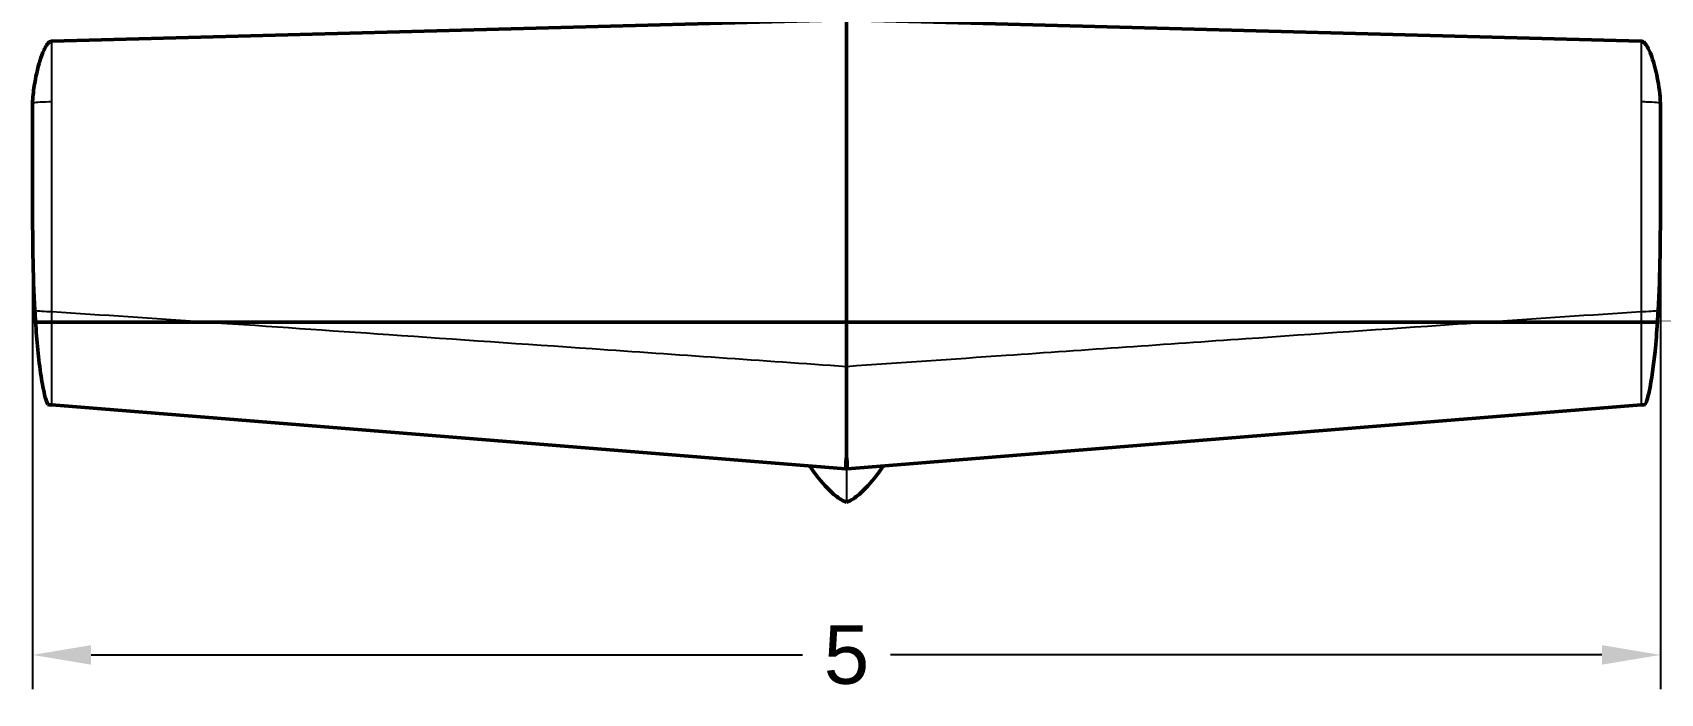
# Model space of a CAD drawing. Header units: inches. Extents: x 0.6 to 59.7, y 1.8 to 21.1.
# Drawn here: x 13.68 to 20.34, y 1.76 to 4.46 of the extents above; entities that cross this region are included whole.
import ezdxf

# ---------------------------------------------------------------- set-up
doc = ezdxf.new("R2010")
doc.units = ezdxf.units.IN
doc.header["$LTSCALE"] = 0.75
doc.header["$MEASUREMENT"] = 0
for name, color, linetype, lineweight in [('Dimensions', 7, 'Continuous', 25), ('Visible', 7, 'Continuous', 50), ('Visible Narrow', 7, 'Continuous', 25)]:
    doc.layers.add(name, color=color, linetype=linetype, lineweight=lineweight)
doc.styles.get("Standard").update_dxf_attribs({"font": 'arial.ttf'})
doc.dimstyles.get("Standard").update_dxf_attribs({"dimtxt": 0.24, "dimasz": 0.24, "dimexe": 0.14, "dimexo": 0.14, "dimgap": 0.1, "dimtad": 0, "dimtih": 1, "dimtoh": 1, "dimlfac": 0.083333, "dimzin": 12, "dimdsep": 46, "dimtxsty": 'Standard', "dimcen": 0, "dimclrd": 256, "dimclre": 256, "dimclrt": 256, "dimazin": 3, "dimtp": 0.01, "dimtm": 0.01, "dimtfac": 1, "dimtofl": 0, "dimtmove": 0, "dimatfit": 3, "dimfxl": 1, "dimtolj": 1, "dimtzin": 12, "dimarcsym": 1})

# ---------------------------------------------------------------- blocks, each defined once
blk = doc.blocks.new('*D8')
at = {"layer": 'Defpoints', "color": 0, "transparency": 16777216}
for p in [(13.676632, 3.781732), (20.343299, 3.781732), (20.343299, 1.91592)]:
    blk.add_point(p, dxfattribs=at)
at = {"layer": 'Dimensions', "lineweight": -2, "transparency": 16777216}
for p, q in [((13.676632, 3.641732), (13.676632, 1.77592)), ((20.343299, 3.641732), (20.343299, 1.77592)), ((13.916632, 1.91592), (16.830402, 1.91592)), ((20.103299, 1.91592), (17.189529, 1.91592))]:
    blk.add_line(p, q, dxfattribs=at)
at = {"layer": 'Dimensions', "transparency": 16777216}
for points in [[(13.916632, 1.95592), (13.916632, 1.87592), (13.676632, 1.91592)], [(20.103299, 1.95592), (20.103299, 1.87592), (20.343299, 1.91592)]]:
    blk.add_solid(points, dxfattribs=at)
at = {"layer": 'Dimensions', "transparency": 16777216, "insert": (17.009965, 1.91592), "char_height": 0.24, "attachment_point": 5}
blk.add_mtext('\\A1;5', dxfattribs=at)

msp = doc.modelspace()

# ---------------------------------------------------------------- linework, layer by layer
at = {"layer": 'Visible', "extrusion": (-1e-16, 1, 0)}
for p, q in [((13.7561, 4.4274, 3.8626), (17.01, 4.5146, 3.8626)), ((17.01, 4.5146, 3.8626), (20.2638, 4.4274, 3.8626)), ((17.0057, 2.6774, 3.8648), (13.756, 2.9387, 3.8644)), ((20.264, 2.9387, 3.8644), (17.0142, 2.6774, 3.8648))]:
    msp.add_line(p, q, dxfattribs=at)
at = {"layer": 'Visible', "extrusion": (1, 0, 0)}
for points, degree, knots in [([(17.01, 4.5146, 3.8626), (17.01, 4.5146, 3.8631), (17.01, 4.5145, 3.8643), (17.01, 4.5144, 3.866), (17.01, 4.5141, 3.8682), (17.01, 4.5134, 3.871), (17.01, 4.5124, 3.8737), (17.01, 4.5112, 3.8763), (17.01, 4.5097, 3.8789), (17.01, 4.508, 3.8814), (17.01, 4.5062, 3.8838), (17.01, 4.5041, 3.8862), (17.01, 4.5018, 3.8885), (17.01, 4.4994, 3.8907), (17.01, 4.4969, 3.8929), (17.01, 4.4942, 3.895), (17.01, 4.4914, 3.897), (17.01, 4.4884, 3.899), (17.01, 4.4854, 3.901), (17.01, 4.4822, 3.9029), (17.01, 4.4789, 3.9047), (17.01, 4.4755, 3.9065), (17.01, 4.4721, 3.9082), (17.01, 4.4685, 3.9099), (17.01, 4.4649, 3.9116), (17.01, 4.4612, 3.9132), (17.01, 4.4574, 3.9148), (17.01, 4.4536, 3.9163), (17.01, 4.4496, 3.9178), (17.01, 4.4456, 3.9193), (17.01, 4.4416, 3.9208), (17.01, 4.4374, 3.9222), (17.01, 4.4332, 3.9235), (17.01, 4.429, 3.9249), (17.01, 4.4247, 3.9262), (17.01, 4.4203, 3.9275), (17.01, 4.4159, 3.9288), (17.01, 4.4114, 3.93), (17.01, 4.4069, 3.9312), (17.01, 4.4023, 3.9324), (17.01, 4.3977, 3.9336), (17.01, 4.393, 3.9347), (17.01, 4.3883, 3.9358), (17.01, 4.3836, 3.9369), (17.01, 4.3788, 3.938), (17.01, 4.3739, 3.939), (17.01, 4.369, 3.94), (17.01, 4.3641, 3.941), (17.01, 4.3591, 3.942), (17.01, 4.3541, 3.9429), (17.01, 4.3491, 3.9439), (17.01, 4.344, 3.9448), (17.01, 4.3389, 3.9457), (17.01, 4.3337, 3.9465), (17.01, 4.3285, 3.9474), (17.01, 4.3233, 3.9482), (17.01, 4.3181, 3.949), (17.01, 4.3128, 3.9498), (17.01, 4.3074, 3.9506), (17.01, 4.3021, 3.9514), (17.01, 4.2967, 3.9521), (17.01, 4.2913, 3.9528), (17.01, 4.2858, 3.9535), (17.01, 4.2804, 3.9542), (17.01, 4.2749, 3.9549), (17.01, 4.2693, 3.9555), (17.01, 4.2638, 3.9561), (17.01, 4.2582, 3.9568), (17.01, 4.2526, 3.9574), (17.01, 4.2469, 3.9579), (17.01, 4.2413, 3.9585), (17.01, 4.2356, 3.9591), (17.01, 4.2299, 3.9596), (17.01, 4.2241, 3.9601), (17.01, 4.2184, 3.9606), (17.01, 4.2126, 3.9611), (17.01, 4.2068, 3.9616), (17.01, 4.201, 3.962), (17.01, 4.1951, 3.9625), (17.01, 4.1892, 3.9629), (17.01, 4.1833, 3.9633), (17.01, 4.1774, 3.9637), (17.01, 4.1715, 3.9641), (17.01, 4.1655, 3.9645), (17.01, 4.1595, 3.9648), (17.01, 4.1536, 3.9652), (17.01, 4.1475, 3.9655), (17.01, 4.1415, 3.9658), (17.01, 4.1355, 3.9661), (17.01, 4.1294, 3.9664), (17.01, 4.1233, 3.9667), (17.01, 4.1172, 3.967), (17.01, 4.1111, 3.9672), (17.01, 4.1049, 3.9674), (17.01, 4.0988, 3.9677), (17.01, 4.0926, 3.9679), (17.01, 4.0864, 3.9681), (17.01, 4.0802, 3.9683), (17.01, 4.074, 3.9684), (17.01, 4.0678, 3.9686), (17.01, 4.0615, 3.9687), (17.01, 4.0552, 3.9689), (17.01, 4.049, 3.969), (17.01, 4.0427, 3.9691), (17.01, 4.0364, 3.9692), (17.01, 4.0301, 3.9693), (17.01, 4.0237, 3.9694), (17.01, 4.0174, 3.9695), (17.01, 4.011, 3.9695), (17.01, 4.0047, 3.9696), (17.01, 3.9983, 3.9696), (17.01, 3.9919, 3.9696), (17.01, 3.9855, 3.9697), (17.01, 3.9791, 3.9697), (17.01, 3.9726, 3.9697), (17.01, 3.9662, 3.9696), (17.01, 3.9598, 3.9696), (17.01, 3.9533, 3.9696), (17.01, 3.9468, 3.9695), (17.01, 3.9404, 3.9695), (17.01, 3.9339, 3.9694), (17.01, 3.9274, 3.9693), (17.01, 3.9209, 3.9692), (17.01, 3.9144, 3.9691), (17.01, 3.9078, 3.969), (17.01, 3.9013, 3.9689), (17.01, 3.8948, 3.9688), (17.01, 3.8882, 3.9687), (17.01, 3.8817, 3.9685), (17.01, 3.8751, 3.9684), (17.01, 3.8685, 3.9682), (17.01, 3.8619, 3.9681), (17.01, 3.8554, 3.9679), (17.01, 3.8488, 3.9677), (17.01, 3.8422, 3.9675), (17.01, 3.8356, 3.9673), (17.01, 3.829, 3.9671), (17.01, 3.8223, 3.9669), (17.01, 3.8157, 3.9666), (17.01, 3.8091, 3.9664), (17.01, 3.8025, 3.9662), (17.01, 3.7958, 3.9659), (17.01, 3.7892, 3.9657), (17.01, 3.7825, 3.9654), (17.01, 3.7759, 3.9651), (17.01, 3.7692, 3.9648), (17.01, 3.7626, 3.9646), (17.01, 3.7559, 3.9643), (17.01, 3.7492, 3.964), (17.01, 3.7426, 3.9637), (17.01, 3.7359, 3.9633), (17.01, 3.7292, 3.963), (17.01, 3.7225, 3.9627), (17.01, 3.7159, 3.9624), (17.01, 3.7092, 3.962), (17.01, 3.7025, 3.9617), (17.01, 3.6958, 3.9613), (17.01, 3.6891, 3.9609), (17.01, 3.6824, 3.9606), (17.01, 3.6757, 3.9602), (17.01, 3.669, 3.9598), (17.01, 3.6623, 3.9594), (17.01, 3.6556, 3.959), (17.01, 3.6489, 3.9587), (17.01, 3.6422, 3.9582), (17.01, 3.6355, 3.9578), (17.01, 3.6288, 3.9574), (17.01, 3.6221, 3.957), (17.01, 3.6154, 3.9566), (17.01, 3.6087, 3.9561), (17.01, 3.602, 3.9557), (17.01, 3.5953, 3.9553), (17.01, 3.5886, 3.9548), (17.01, 3.5819, 3.9544), (17.01, 3.5752, 3.9539), (17.01, 3.5686, 3.9534), (17.01, 3.5619, 3.953), (17.01, 3.5552, 3.9525), (17.01, 3.5485, 3.952), (17.01, 3.5418, 3.9516), (17.01, 3.5351, 3.9511), (17.01, 3.5284, 3.9506), (17.01, 3.5218, 3.9501), (17.01, 3.5151, 3.9496), (17.01, 3.5084, 3.9491), (17.01, 3.5018, 3.9486), (17.01, 3.4951, 3.9481), (17.01, 3.4884, 3.9475), (17.01, 3.4818, 3.947), (17.01, 3.4751, 3.9465), (17.01, 3.4685, 3.946), (17.01, 3.4618, 3.9454), (17.01, 3.4552, 3.9449), (17.01, 3.4486, 3.9444), (17.01, 3.4419, 3.9438), (17.01, 3.4353, 3.9433), (17.01, 3.4287, 3.9427), (17.01, 3.4221, 3.9422), (17.01, 3.4155, 3.9416), (17.01, 3.4089, 3.941), (17.01, 3.4023, 3.9405), (17.01, 3.3957, 3.9399), (17.01, 3.3891, 3.9393), (17.01, 3.3825, 3.9388), (17.01, 3.376, 3.9382), (17.01, 3.3694, 3.9376), (17.01, 3.3629, 3.937), (17.01, 3.3563, 3.9364), (17.01, 3.3498, 3.9358), (17.01, 3.3433, 3.9352), (17.01, 3.3368, 3.9347), (17.01, 3.3302, 3.9341), (17.01, 3.3237, 3.9335), (17.01, 3.3173, 3.9329), (17.01, 3.3108, 3.9322), (17.01, 3.3043, 3.9316), (17.01, 3.2978, 3.931), (17.01, 3.2914, 3.9304), (17.01, 3.286, 3.9299), (17.01, 3.2819, 3.9295), (17.01, 3.2791, 3.9292), (17.01, 3.2776, 3.9291), (17.01, 3.2774, 3.9291)], 5, [-0.5, -0.5, -0.5, -0.5, -0.5, -0.5, -0.4984615, -0.4969231, -0.4953846, -0.4938462, -0.4923077, -0.4907692, -0.4892308, -0.4876923, -0.4861538, -0.4846154, -0.4830769, -0.4815385, -0.48, -0.4784615, -0.4769231, -0.4753846, -0.4738462, -0.4723077, -0.4707692, -0.4692308, -0.4676923, -0.4661538, -0.4646154, -0.4630769, -0.4615385, -0.46, -0.4584615, -0.4569231, -0.4553846, -0.4538462, -0.4523077, -0.4507692, -0.4492308, -0.4476923, -0.4461538, -0.4446154, -0.4430769, -0.4415385, -0.44, -0.4384615, -0.4369231, -0.4353846, -0.4338462, -0.4323077, -0.4307692, -0.4292308, -0.4276923, -0.4261538, -0.4246154, -0.4230769, -0.4215385, -0.42, -0.4184615, -0.4169231, -0.4153846, -0.4138462, -0.4123077, -0.4107692, -0.4092308, -0.4076923, -0.4061538, -0.4046154, -0.4030769, -0.4015385, -0.4, -0.3984615, -0.3969231, -0.3953846, -0.3938462, -0.3923077, -0.3907692, -0.3892308, -0.3876923, -0.3861538, -0.3846154, -0.3830769, -0.3815385, -0.38, -0.3784615, -0.3769231, -0.3753846, -0.3738462, -0.3723077, -0.3707692, -0.3692308, -0.3676923, -0.3661538, -0.3646154, -0.3630769, -0.3615385, -0.36, -0.3584615, -0.3569231, -0.3553846, -0.3538462, -0.3523077, -0.3507692, -0.3492308, -0.3476923, -0.3461538, -0.3446154, -0.3430769, -0.3415385, -0.34, -0.3384615, -0.3369231, -0.3353846, -0.3338462, -0.3323077, -0.3307692, -0.3292308, -0.3276923, -0.3261538, -0.3246154, -0.3230769, -0.3215385, -0.32, -0.3184615, -0.3169231, -0.3153846, -0.3138462, -0.3123077, -0.3107692, -0.3092308, -0.3076923, -0.3061538, -0.3046154, -0.3030769, -0.3015385, -0.3, -0.2984615, -0.2969231, -0.2953846, -0.2938462, -0.2923077, -0.2907692, -0.2892308, -0.2876923, -0.2861538, -0.2846154, -0.2830769, -0.2815385, -0.28, -0.2784615, -0.2769231, -0.2753846, -0.2738462, -0.2723077, -0.2707692, -0.2692308, -0.2676923, -0.2661538, -0.2646154, -0.2630769, -0.2615385, -0.26, -0.2584615, -0.2569231, -0.2553846, -0.2538462, -0.2523077, -0.2507692, -0.2492308, -0.2476923, -0.2461538, -0.2446154, -0.2430769, -0.2415385, -0.24, -0.2384615, -0.2369231, -0.2353846, -0.2338462, -0.2323077, -0.2307692, -0.2292308, -0.2276923, -0.2261538, -0.2246154, -0.2230769, -0.2215385, -0.22, -0.2184615, -0.2169231, -0.2153846, -0.2138462, -0.2123077, -0.2107692, -0.2092308, -0.2076923, -0.2061538, -0.2046154, -0.2030769, -0.2015385, -0.2, -0.1984615, -0.1969231, -0.1953846, -0.1938462, -0.1923077, -0.1907692, -0.1892308, -0.1876923, -0.1861538, -0.1846154, -0.1830769, -0.1815385, -0.18, -0.1784615, -0.1769231, -0.1753846, -0.1738462, -0.1723077, -0.1707692, -0.1692308, -0.1676923, -0.1661538, -0.1658872, -0.1658872, -0.1658872, -0.1658872, -0.1658872, -0.1658872]), ([(13.6766, 4.1721, 3.8626), (13.6766, 4.1683, 3.8629), (13.6766, 4.1645, 3.8632), (13.6766, 4.1261, 3.8659), (13.6766, 4.0914, 3.8674), (13.6766, 4.022, 3.8688), (13.6766, 3.9873, 3.8689), (13.6766, 3.8957, 3.8677), (13.6766, 3.8387, 3.8655), (13.6766, 3.7817, 3.8626)], 3, [4.466113, 4.466113, 4.466113, 4.466113, 4.727388, 4.727388, 7.108076, 7.108076, 9.488764, 9.488764, 13.396679, 13.396679, 13.396679, 13.396679]), ([(20.3433, 3.7817, 3.8626), (20.3433, 3.8392, 3.8656), (20.3433, 3.8967, 3.8677), (20.3433, 3.989, 3.8689), (20.3433, 4.0238, 3.8688), (20.3433, 4.0933, 3.8673), (20.3433, 4.1281, 3.8658), (20.3433, 4.1659, 3.8631), (20.3433, 4.169, 3.8628), (20.3433, 4.1721, 3.8626)], 3, [17.874744, 17.874744, 17.874744, 17.874744, 21.818701, 21.818701, 24.205333, 24.205333, 26.591964, 26.591964, 26.805389, 26.805389, 26.805389, 26.805389]), ([(17.01, 3.2774, 3.9291), (17.01, 3.2763, 3.929), (17.01, 3.274, 3.9287), (17.01, 3.2704, 3.9284), (17.01, 3.2655, 3.9279), (17.01, 3.2593, 3.9273), (17.01, 3.2529, 3.9267), (17.01, 3.2465, 3.9261), (17.01, 3.2402, 3.9254), (17.01, 3.2338, 3.9248), (17.01, 3.2275, 3.9242), (17.01, 3.2211, 3.9235), (17.01, 3.2148, 3.9229), (17.01, 3.2085, 3.9223), (17.01, 3.2022, 3.9216), (17.01, 3.196, 3.921), (17.01, 3.1897, 3.9203), (17.01, 3.1834, 3.9197), (17.01, 3.1772, 3.919), (17.01, 3.171, 3.9184), (17.01, 3.1648, 3.9177), (17.01, 3.1586, 3.9171), (17.01, 3.1524, 3.9164), (17.01, 3.1463, 3.9158), (17.01, 3.1401, 3.9151), (17.01, 3.134, 3.9145), (17.01, 3.1279, 3.9138), (17.01, 3.1218, 3.9132), (17.01, 3.1157, 3.9125), (17.01, 3.1097, 3.9118), (17.01, 3.1044, 3.9113), (17.01, 3.1003, 3.9108), (17.01, 3.0974, 3.9105), (17.01, 3.0957, 3.9103), (17.01, 3.0953, 3.9103)], 5, [-0.16588722, -0.16588722, -0.16588722, -0.16588722, -0.16588722, -0.16588722, -0.16461538, -0.16307692, -0.16153846, -0.16, -0.15846154, -0.15692308, -0.15538462, -0.15384615, -0.15230769, -0.15076923, -0.14923077, -0.14769231, -0.14615385, -0.14461538, -0.14307692, -0.14153846, -0.14, -0.13846154, -0.13692308, -0.13538462, -0.13384615, -0.13230769, -0.13076923, -0.12923077, -0.12769231, -0.12615385, -0.12461538, -0.12307692, -0.12153846, -0.12092747, -0.12092747, -0.12092747, -0.12092747, -0.12092747, -0.12092747])]:
    msp.add_open_spline(points, degree=degree, knots=knots, dxfattribs=at)
at = {"layer": 'Visible'}
for points, knots in [([(13.6766, 4.1721, 3.8626), (13.6775, 4.1962, 3.8626), (13.6798, 4.2202, 3.8626), (13.689, 4.2794, 3.8626), (13.6966, 4.3146, 3.8626), (13.712, 4.3633, 3.8626), (13.7171, 4.3777, 3.8626), (13.7267, 4.3979, 3.8626), (13.73, 4.4042, 3.8626), (13.7362, 4.4133, 3.8626), (13.7385, 4.4164, 3.8626), (13.7428, 4.4209, 3.8626), (13.7445, 4.4225, 3.8626), (13.7478, 4.4247, 3.8626), (13.7492, 4.4255, 3.8626), (13.7524, 4.4269, 3.8626), (13.7542, 4.4273, 3.8626), (13.7561, 4.4274, 3.8626)], [0.000847, 0.000847, 0.000847, 0.000847, 1.649183, 1.649183, 4.108199, 4.108199, 5.150072, 5.150072, 5.640146, 5.640146, 5.902364, 5.902364, 6.064188, 6.064188, 6.173885, 6.173885, 6.301246, 6.301246, 6.301246, 6.301246]), ([(13.6861, 3.3244, 3.8626), (13.6778, 3.4706, 3.8626), (13.6766, 3.633, 3.8626), (13.6766, 3.7812, 3.8626), (13.6766, 3.7815, 3.8626), (13.6766, 3.7817, 3.8626)], [0, 0, 0, 0, 10.042242, 10.042242, 10.05932, 10.05932, 10.05932, 10.05932]), ([(13.7391, 2.94, 3.8626), (13.7349, 2.949, 3.8626), (13.7315, 2.96, 3.8626), (13.7214, 2.996, 3.8626), (13.7155, 3.0292, 3.8626), (13.701, 3.1242, 3.8626), (13.6939, 3.204, 3.8626), (13.689, 3.2774, 3.8626)], [0.029242, 0.029242, 0.029242, 0.029242, 0.700862, 0.700862, 2.611622, 2.611622, 7.327849, 7.327849, 7.327849, 7.327849]), ([(14.3806, 3.2774, 3.9058), (14.6975, 3.2774, 3.9087), (15.0179, 3.2774, 3.9116), (15.9066, 3.2774, 3.9195), (16.4602, 3.2774, 3.9244), (17.01, 3.2774, 3.9291)], [-59.775531, -59.775531, -59.775531, -59.775531, -37.704529, -37.704529, 0, 0, 0, 0]), ([(14.3806, 3.2774, 3.9058), (14.6975, 3.2774, 3.9087), (15.0179, 3.2774, 3.9116), (15.9066, 3.2774, 3.9195), (16.4602, 3.2774, 3.9244), (17.01, 3.2774, 3.9291)], [-59.775531, -59.775531, -59.775531, -59.775531, -37.704529, -37.704529, 0, 0, 0, 0]), ([(17.01, 2.5412, 0.2626), (17.0011, 2.5442, 0.2626), (16.9918, 2.5489, 0.2626), (16.966, 2.5656, 0.2626), (16.9487, 2.5805, 0.2626), (16.9078, 2.6229, 0.2626), (16.8837, 2.6529, 0.2626), (16.8601, 2.6878, 0.2626), (16.8597, 2.6885, 0.2626), (16.8592, 2.6892, 0.2626)], [-1, -1, -1, -1, -0.9045117, -0.9045117, -0.7490964, -0.7490964, -0.5490964, -0.5490964, -0.5451808, -0.5451808, -0.5451808, -0.5451808]), ([(17.01, 2.5412, 0.2626), (17.0188, 2.5442, 0.2626), (17.0282, 2.5489, 0.2626), (17.054, 2.5656, 0.2626), (17.0712, 2.5805, 0.2626), (17.1121, 2.6229, 0.2626), (17.1362, 2.6529, 0.2626), (17.1598, 2.6878, 0.2626), (17.1603, 2.6885, 0.2626), (17.1607, 2.6892, 0.2626)], [-1, -1, -1, -1, -0.9045117, -0.9045117, -0.7490964, -0.7490964, -0.5490964, -0.5490964, -0.5451808, -0.5451808, -0.5451808, -0.5451808])]:
    msp.add_open_spline(points, degree=3, knots=knots, dxfattribs=at)
at = {"layer": 'Visible', "extrusion": (9.59513e-11, 2.63098e-11, -1)}
msp.add_open_spline([(20.2638, 4.4274, 3.8626), (20.2653, 4.4273, 3.8626), (20.2668, 4.427, 3.8626), (20.2696, 4.4261, 3.8626), (20.2711, 4.4254, 3.8626), (20.2742, 4.4234, 3.8626), (20.2758, 4.422, 3.8626), (20.2798, 4.4182, 3.8626), (20.282, 4.4156, 3.8626), (20.2875, 4.408, 3.8626), (20.2906, 4.4027, 3.8626), (20.2991, 4.3862, 3.8626), (20.3037, 4.3745, 3.8626), (20.3175, 4.3354, 3.8626), (20.3245, 4.3071, 3.8626), (20.3373, 4.2436, 3.8626), (20.3416, 4.2079, 3.8626), (20.3433, 4.1722, 3.8626)], degree=3, knots=[0, 0, 0, 0, 0.100417, 0.100417, 0.207476, 0.207476, 0.353386, 0.353386, 0.583633, 0.583633, 0.999741, 0.999741, 1.857626, 1.857626, 3.844852, 3.844852, 6.299563, 6.299563, 6.299563, 6.299563], dxfattribs=at)
at = {"layer": 'Visible', "extrusion": (-8.59459e-11, 1.7719e-12, -1)}
msp.add_open_spline([(20.3433, 3.7817, 3.8626), (20.3433, 3.7815, 3.8626), (20.3433, 3.7812, 3.8626), (20.3433, 3.633, 3.8626), (20.3422, 3.4706, 3.8626), (20.3339, 3.3244, 3.8626)], degree=3, knots=[-0.017264, -0.017264, -0.017264, -0.017264, 0, 0, 10.151466, 10.151466, 10.151466, 10.151466], dxfattribs=at)
at = {"layer": 'Visible', "extrusion": (5.63834e-09, 3.7718e-10, 1)}
msp.add_open_spline([(13.689, 3.2774, 3.8626), (13.6879, 3.2935, 3.8626), (13.6869, 3.3092, 3.8626), (13.6861, 3.3244, 3.8626)], degree=3, dxfattribs=at)
at = {"layer": 'Visible', "extrusion": (3.37137e-10, -1, -8.12165e-10)}
msp.add_open_spline([(13.689, 3.2774, 3.8626), (13.6928, 3.2774, 3.8687), (13.6974, 3.2774, 3.8743), (13.7095, 3.2774, 3.8854), (13.7173, 3.2774, 3.8903), (13.7353, 3.2774, 3.8979), (13.7455, 3.2774, 3.9), (13.7559, 3.2774, 3.9001)], degree=3, knots=[-1.835211, -1.835211, -1.835211, -1.835211, -1.33883, -1.33883, -0.710637, -0.710637, 0, 0, 0, 0], dxfattribs=at)
msp.add_open_spline([(13.689, 3.2774, 3.8626), (13.6928, 3.2774, 3.8687), (13.6974, 3.2774, 3.8743), (13.7095, 3.2774, 3.8854), (13.7173, 3.2774, 3.8903), (13.7353, 3.2774, 3.8979), (13.7455, 3.2774, 3.9), (13.7559, 3.2774, 3.9001)], degree=3, knots=[-1.835211, -1.835211, -1.835211, -1.835211, -1.33883, -1.33883, -0.710637, -0.710637, 0, 0, 0, 0], dxfattribs=at)
at = {"layer": 'Visible', "extrusion": (-8.78367e-10, 1, 9.69637e-08)}
msp.add_open_spline([(13.7559, 3.2774, 3.9001), (13.9641, 3.2774, 3.902), (14.1724, 3.2774, 3.9039), (14.3806, 3.2774, 3.9058)], degree=3, dxfattribs=at)
msp.add_open_spline([(13.7559, 3.2774, 3.9001), (13.9641, 3.2774, 3.902), (14.1724, 3.2774, 3.9039), (14.3806, 3.2774, 3.9058)], degree=3, dxfattribs=at)
at = {"layer": 'Visible', "extrusion": (7.78209e-11, -1, 9.00381e-09)}
msp.add_open_spline([(17.01, 3.2774, 3.9291), (17.5025, 3.2774, 3.9248), (18.0117, 3.2774, 3.9204), (18.8958, 3.2774, 3.9126), (19.2691, 3.2774, 3.9092), (19.6393, 3.2774, 3.9058)], degree=3, knots=[-75.069912, -75.069912, -75.069912, -75.069912, -41.116727, -41.116727, -16.004507, -16.004507, -16.004507, -16.004507], dxfattribs=at)
msp.add_open_spline([(17.01, 3.2774, 3.9291), (17.5025, 3.2774, 3.9248), (18.0117, 3.2774, 3.9204), (18.8958, 3.2774, 3.9126), (19.2691, 3.2774, 3.9092), (19.6393, 3.2774, 3.9058)], degree=3, knots=[-75.069912, -75.069912, -75.069912, -75.069912, -41.116727, -41.116727, -16.004507, -16.004507, -16.004507, -16.004507], dxfattribs=at)
at = {"layer": 'Visible', "extrusion": (-3.0028e-10, 1, -3.31482e-08)}
msp.add_open_spline([(19.6393, 3.2774, 3.9058), (19.8475, 3.2774, 3.9039), (20.0558, 3.2774, 3.902), (20.264, 3.2774, 3.9001)], degree=3, dxfattribs=at)
msp.add_open_spline([(19.6393, 3.2774, 3.9058), (19.8475, 3.2774, 3.9039), (20.0558, 3.2774, 3.902), (20.264, 3.2774, 3.9001)], degree=3, dxfattribs=at)
at = {"layer": 'Visible', "extrusion": (9.45852e-10, -1, 1.14431e-09)}
msp.add_open_spline([(20.264, 3.2774, 3.9001), (20.2731, 3.2774, 3.9), (20.2821, 3.2774, 3.8984), (20.2992, 3.2774, 3.8921), (20.3072, 3.2774, 3.8875), (20.3208, 3.2774, 3.8763), (20.3264, 3.2774, 3.8698), (20.331, 3.2774, 3.8626)], degree=3, knots=[-1.968369, -1.968369, -1.968369, -1.968369, -1.344095, -1.344095, -0.719171, -0.719171, -0.132891, -0.132891, -0.132891, -0.132891], dxfattribs=at)
msp.add_open_spline([(20.264, 3.2774, 3.9001), (20.2731, 3.2774, 3.9), (20.2821, 3.2774, 3.8984), (20.2992, 3.2774, 3.8921), (20.3072, 3.2774, 3.8875), (20.3208, 3.2774, 3.8763), (20.3264, 3.2774, 3.8698), (20.331, 3.2774, 3.8626)], degree=3, knots=[-1.968369, -1.968369, -1.968369, -1.968369, -1.344095, -1.344095, -0.719171, -0.719171, -0.132891, -0.132891, -0.132891, -0.132891], dxfattribs=at)
at = {"layer": 'Visible', "extrusion": (4.34831e-11, -7.1372e-12, -1)}
msp.add_open_spline([(20.331, 3.2774, 3.8626), (20.3283, 3.2371, 3.8626), (20.325, 3.1963, 3.8626), (20.3159, 3.1062, 3.8626), (20.308, 3.0418, 3.8626), (20.2929, 2.9749, 3.8626), (20.2875, 2.9545, 3.8626), (20.2808, 2.94, 3.8626)], degree=3, knots=[1.066553, 1.066553, 1.066553, 1.066553, 3.787561, 3.787561, 7.301485, 7.301485, 8.547066, 8.547066, 8.547066, 8.547066], dxfattribs=at)
at = {"layer": 'Visible', "extrusion": (-7.51778e-09, 5.02906e-10, -1)}
msp.add_open_spline([(20.3339, 3.3244, 3.8626), (20.333, 3.3089, 3.8626), (20.332, 3.2932, 3.8626), (20.331, 3.2774, 3.8626)], degree=3, dxfattribs=at)
at = {"layer": 'Visible', "extrusion": (-1, 9.98607e-09, -9.19551e-08)}
msp.add_open_spline([(17.01, 3.0953, 3.9103), (17.01, 3.0256, 3.9026), (17.01, 2.956, 3.895), (17.01, 2.8344, 3.8818), (17.01, 2.7825, 3.8762), (17.01, 2.7306, 3.8706)], degree=3, knots=[-9.616136, -9.616136, -9.616136, -9.616136, -4.812303, -4.812303, -1.23015, -1.23015, -1.23015, -1.23015], dxfattribs=at)
at = {"layer": 'Visible', "extrusion": (-0.080141, -0.996784, 5.71296e-11)}
msp.add_open_spline([(13.7391, 2.94, 3.8626), (13.7446, 2.9396, 3.8638), (13.7503, 2.9391, 3.8644), (13.756, 2.9387, 3.8644)], degree=3, dxfattribs=at)
at = {"layer": 'Visible', "extrusion": (0.080141, -0.996784, -3.47331e-10)}
msp.add_open_spline([(20.264, 2.9387, 3.8644), (20.2697, 2.9391, 3.8644), (20.2753, 2.9396, 3.8638), (20.2808, 2.94, 3.8626)], degree=3, dxfattribs=at)
at = {"layer": 'Visible', "extrusion": (-0.996784, 0.080141, 1.08416e-08)}
msp.add_open_spline([(17.0057, 2.6774, 3.8648), (17.0071, 2.6951, 3.8667), (17.0085, 2.7128, 3.8687), (17.01, 2.7306, 3.8706)], degree=3, dxfattribs=at)
at = {"layer": 'Visible', "extrusion": (-0.996784, -0.080141, 1.37542e-07)}
msp.add_open_spline([(17.01, 2.7306, 3.8706), (17.0114, 2.7128, 3.8687), (17.0128, 2.6951, 3.8667), (17.0142, 2.6774, 3.8648)], degree=3, dxfattribs=at)
at = {"layer": 'Visible Narrow', "extrusion": (1e-16, -0.994323, -0.106407)}
msp.add_arc((13.7566, 3.4492, -3.7166), 0.08, 90.51997, 151.90335, dxfattribs=at)
at = {"layer": 'Visible Narrow', "extrusion": (-1.3e-15, -0.994323, -0.106407)}
msp.add_arc((20.2633, 3.4492, -3.7166), 0.08, 28.09665, 89.48003, dxfattribs=at)
at = {"layer": 'Visible Narrow'}
for points, knots in [([(13.7561, 4.1784, 3.9423), (13.7561, 4.1853, 3.9418), (13.7561, 4.2012, 3.9405), (13.7561, 4.2229, 3.9382), (13.7561, 4.2418, 3.9361), (13.7561, 4.265, 3.9331), (13.7561, 4.2897, 3.9288), (13.7561, 4.3113, 3.925), (13.7561, 4.334, 3.9201), (13.7561, 4.3555, 3.9136), (13.7561, 4.365, 3.9108), (13.7561, 4.3742, 3.9076), (13.7561, 4.3828, 3.904), (13.7561, 4.3909, 3.9006), (13.7561, 4.3985, 3.8969), (13.7561, 4.4052, 3.8926), (13.7561, 4.4114, 3.8887), (13.7561, 4.4169, 3.8843), (13.7561, 4.4209, 3.8792), (13.7561, 4.4228, 3.8769), (13.7561, 4.4244, 3.8744), (13.7561, 4.4255, 3.8717), (13.7561, 4.4265, 3.8692), (13.7561, 4.4272, 3.8665), (13.7561, 4.4273, 3.8639), (13.7561, 4.4273, 3.8634), (13.7561, 4.4274, 3.863), (13.7561, 4.4274, 3.8626)], [0, 0, 0, 0, 0.1296366, 0.1296366, 0.1296366, 0.2424675, 0.2424675, 0.2424675, 0.3406714, 0.3406714, 0.3406714, 0.38393, 0.38393, 0.38393, 0.4243503, 0.4243503, 0.4243503, 0.4621187, 0.4621187, 0.4621187, 0.4799794, 0.4799794, 0.4799794, 0.4972471, 0.4972471, 0.4972471, 0.5, 0.5, 0.5, 0.5]), ([(20.2638, 4.4274, 3.8626), (20.2638, 4.4274, 3.863), (20.2638, 4.4273, 3.8634), (20.2638, 4.4273, 3.8639), (20.2638, 4.4272, 3.8665), (20.2638, 4.4265, 3.8692), (20.2638, 4.4255, 3.8717), (20.2638, 4.4244, 3.8744), (20.2638, 4.4228, 3.8769), (20.2638, 4.4209, 3.8792), (20.2638, 4.4169, 3.8843), (20.2638, 4.4114, 3.8887), (20.2638, 4.4052, 3.8926), (20.2638, 4.3985, 3.8969), (20.2638, 4.3909, 3.9006), (20.2638, 4.3828, 3.904), (20.2638, 4.3742, 3.9076), (20.2638, 4.365, 3.9108), (20.2638, 4.3555, 3.9136), (20.2638, 4.334, 3.9201), (20.2638, 4.3113, 3.925), (20.2638, 4.2897, 3.9288), (20.2638, 4.265, 3.9331), (20.2638, 4.2418, 3.9361), (20.2638, 4.2229, 3.9382), (20.2638, 4.2012, 3.9405), (20.2638, 4.1853, 3.9418), (20.2638, 4.1784, 3.9423)], [-0.5, -0.5, -0.5, -0.5, -0.4972471, -0.4972471, -0.4972471, -0.4799794, -0.4799794, -0.4799794, -0.4621187, -0.4621187, -0.4621187, -0.4243503, -0.4243503, -0.4243503, -0.38393, -0.38393, -0.38393, -0.3406714, -0.3406714, -0.3406714, -0.2424675, -0.2424675, -0.2424675, -0.1296366, -0.1296366, -0.1296366, 0, 0, 0, 0]), ([(13.7559, 3.3199, 3.9047), (13.7559, 3.3895, 3.9121), (13.756, 3.4593, 3.9189), (13.756, 3.5992, 3.931), (13.756, 3.6694, 3.9363), (13.7561, 3.8101, 3.9445), (13.7561, 3.8806, 3.9475), (13.7561, 3.9871, 3.9489), (13.7561, 4.0226, 3.9489), (13.7561, 4.0942, 3.9473), (13.7561, 4.1302, 3.9459), (13.7561, 4.1704, 3.943), (13.7561, 4.1744, 3.9426), (13.7561, 4.1784, 3.9423)], [-23.772909, -23.772909, -23.772909, -23.772909, -19.011528, -19.011528, -14.250146, -14.250146, -9.488764, -9.488764, -7.108076, -7.108076, -4.727388, -4.727388, -4.466113, -4.466113, -4.466113, -4.466113]), ([(20.2638, 4.1784, 3.9423), (20.2638, 4.1752, 3.9426), (20.2638, 4.1719, 3.9428), (20.2638, 4.1322, 3.9457), (20.2638, 4.0962, 3.9473), (20.2638, 4.0244, 3.9488), (20.2638, 3.9888, 3.9489), (20.2638, 3.882, 3.9475), (20.2639, 3.8113, 3.9446), (20.2639, 3.6703, 3.9363), (20.2639, 3.6, 3.9311), (20.264, 3.4596, 3.919), (20.264, 3.3897, 3.9121), (20.264, 3.3199, 3.9047)], [-26.805389, -26.805389, -26.805389, -26.805389, -26.591964, -26.591964, -24.205333, -24.205333, -21.818701, -21.818701, -17.045432, -17.045432, -12.272164, -12.272164, -7.498896, -7.498896, -7.498896, -7.498896]), ([(13.756, 2.9387, 3.8644), (13.756, 2.9427, 3.8648), (13.756, 2.9466, 3.8652), (13.756, 2.9546, 3.8661), (13.756, 2.9586, 3.8665), (13.756, 2.9705, 3.8677), (13.7559, 2.9785, 3.8685), (13.7559, 3.0024, 3.871), (13.7559, 3.0183, 3.8727), (13.7559, 3.066, 3.8777), (13.7559, 3.0979, 3.8811), (13.7559, 3.1789, 3.8896), (13.7559, 3.2282, 3.8949), (13.7559, 3.2774, 3.9001)], [-8.769062, -8.769062, -8.769062, -8.769062, -8.494493, -8.494493, -8.219924, -8.219924, -7.670785, -7.670785, -6.572509, -6.572509, -4.375955, -4.375955, -0.978486, -0.978486, -0.978486, -0.978486]), ([(17.01, 3.0953, 3.9103), (16.6625, 3.1194, 3.9097), (16.3152, 3.1436, 3.9091), (15.6904, 3.187, 3.9081), (15.4128, 3.2063, 3.9076), (15.1354, 3.2255, 3.9071), (14.8919, 3.2423, 3.9067), (14.6486, 3.2591, 3.9063), (14.3972, 3.2763, 3.9058), (14.3889, 3.2768, 3.9058), (14.3806, 3.2774, 3.9058)], [0, 0, 0, 0, 24.062179, 24.062179, 43.319853, 43.319853, 43.319853, 60.219042, 60.219042, 60.794892, 60.794892, 60.794892, 60.794892]), ([(19.6393, 3.2774, 3.9058), (19.5912, 3.2741, 3.9059), (19.5432, 3.2708, 3.906), (19.2121, 3.2481, 3.9066), (18.9289, 3.2286, 3.9071), (18.6455, 3.2089, 3.9075), (18.3186, 3.1863, 3.9081), (17.9913, 3.1635, 3.9086), (17.446, 3.1256, 3.9095), (17.228, 3.1104, 3.9099), (17.01, 3.0953, 3.9103)], [16.323312, 16.323312, 16.323312, 16.323312, 19.663867, 19.663867, 39.327734, 39.327734, 39.327734, 62.017519, 62.017519, 77.117933, 77.117933, 77.117933, 77.117933]), ([(20.264, 3.2774, 3.9001), (20.264, 3.2282, 3.8949), (20.264, 3.1789, 3.8896), (20.264, 3.0979, 3.8811), (20.264, 3.066, 3.8777), (20.264, 3.0183, 3.8727), (20.264, 3.0024, 3.871), (20.264, 2.9785, 3.8685), (20.264, 2.9705, 3.8677), (20.264, 2.9586, 3.8665), (20.264, 2.9546, 3.8661), (20.264, 2.9466, 3.8652), (20.264, 2.9427, 3.8648), (20.264, 2.9387, 3.8644)], [0.978486, 0.978486, 0.978486, 0.978486, 4.376054, 4.376054, 6.572558, 6.572558, 7.67081, 7.67081, 8.219936, 8.219936, 8.494499, 8.494499, 8.769062, 8.769062, 8.769062, 8.769062])]:
    msp.add_open_spline(points, degree=3, knots=knots, dxfattribs=at)
at = {"layer": 'Visible Narrow', "extrusion": (-3.66e-14, -0.996879, 0.07894)}
msp.add_open_spline([(13.7561, 4.1784, 3.9423), (13.7389, 4.1784, 3.9422), (13.7218, 4.178, 3.9364), (13.7081, 4.1771, 3.926), (13.6944, 4.1763, 3.9155), (13.6842, 4.1751, 3.9006), (13.6796, 4.1738, 3.884), (13.6776, 4.1733, 3.8771), (13.6766, 4.1727, 3.8698), (13.6766, 4.1721, 3.8626)], degree=3, knots=[-1, -1, -1, -1, -0.587301, -0.587301, -0.587301, -0.173999, -0.173999, -0.173999, 0, 0, 0, 0], dxfattribs=at)
at = {"layer": 'Visible Narrow', "extrusion": (1.467e-13, 0.996879, -0.07894)}
msp.add_open_spline([(20.3433, 4.1721, 3.8626), (20.3433, 4.1735, 3.8797), (20.3376, 4.1748, 3.8969), (20.3272, 4.1759, 3.9106), (20.3168, 4.177, 3.9243), (20.3019, 4.1778, 3.9345), (20.2853, 4.1782, 3.9393), (20.2783, 4.1783, 3.9412), (20.2711, 4.1784, 3.9423), (20.2638, 4.1784, 3.9423)], degree=3, knots=[-1, -1, -1, -1, -0.587301, -0.587301, -0.587301, -0.173999, -0.173999, -0.173999, 0, 0, 0, 0], dxfattribs=at)
at = {"layer": 'Visible Narrow'}
for points in [[(14.3806, 3.2774, 3.9058), (14.1723, 3.2917, 3.9054), (13.964, 3.3058, 3.9051), (13.7559, 3.3199, 3.9047)], [(20.264, 3.3199, 3.9047), (20.0559, 3.3058, 3.9051), (19.8477, 3.2917, 3.9054), (19.6393, 3.2774, 3.9058)]]:
    msp.add_open_spline(points, degree=3, dxfattribs=at)
at = {"layer": 'Visible Narrow', "extrusion": (-1, -7.45224e-05, -0.000496981)}
msp.add_open_spline([(13.7559, 3.2774, 3.9001), (13.7559, 3.2916, 3.9016), (13.7559, 3.3058, 3.9031), (13.7559, 3.3199, 3.9047)], degree=3, dxfattribs=at)
at = {"layer": 'Visible Narrow', "extrusion": (-1, 7.4445e-05, 0.000497707)}
msp.add_open_spline([(20.264, 3.3199, 3.9047), (20.264, 3.3058, 3.9031), (20.264, 3.2916, 3.9016), (20.264, 3.2774, 3.9001)], degree=3, dxfattribs=at)
at = {"layer": 'Visible Narrow', "extrusion": (1, 0, 0)}
msp.add_open_spline([(17.01, 2.7306, 0.4392), (17.01, 2.7158, 0.4306), (17.01, 2.6797, 0.4082), (17.01, 2.6272, 0.3703), (17.01, 2.585, 0.3321), (17.01, 2.5569, 0.2973), (17.01, 2.5449, 0.2737), (17.01, 2.5412, 0.2626)], degree=5, knots=[0.4686293, 0.4686293, 0.4686293, 0.4686293, 0.4686293, 0.4686293, 0.6, 0.8, 1, 1, 1, 1, 1, 1], dxfattribs=at)

# ---------------------------------------------------------------- dimensions: what is measured, and where the dimension line sits
at = {"layer": 'Dimensions'}
dim = msp.add_aligned_dim(p1=(13.6766, 3.7817), p2=(20.3433, 3.7817), distance=-1.8658, dimstyle='Standard', override={"dimlfac": 0.75, "dimclrd": 256, "dimclre": 256}, dxfattribs=at)
dim.commit()
dim.dimension.update_dxf_attribs({"geometry": '*D8', "text_midpoint": (17.01, 1.9159)})

doc.saveas('drawing.dxf')
